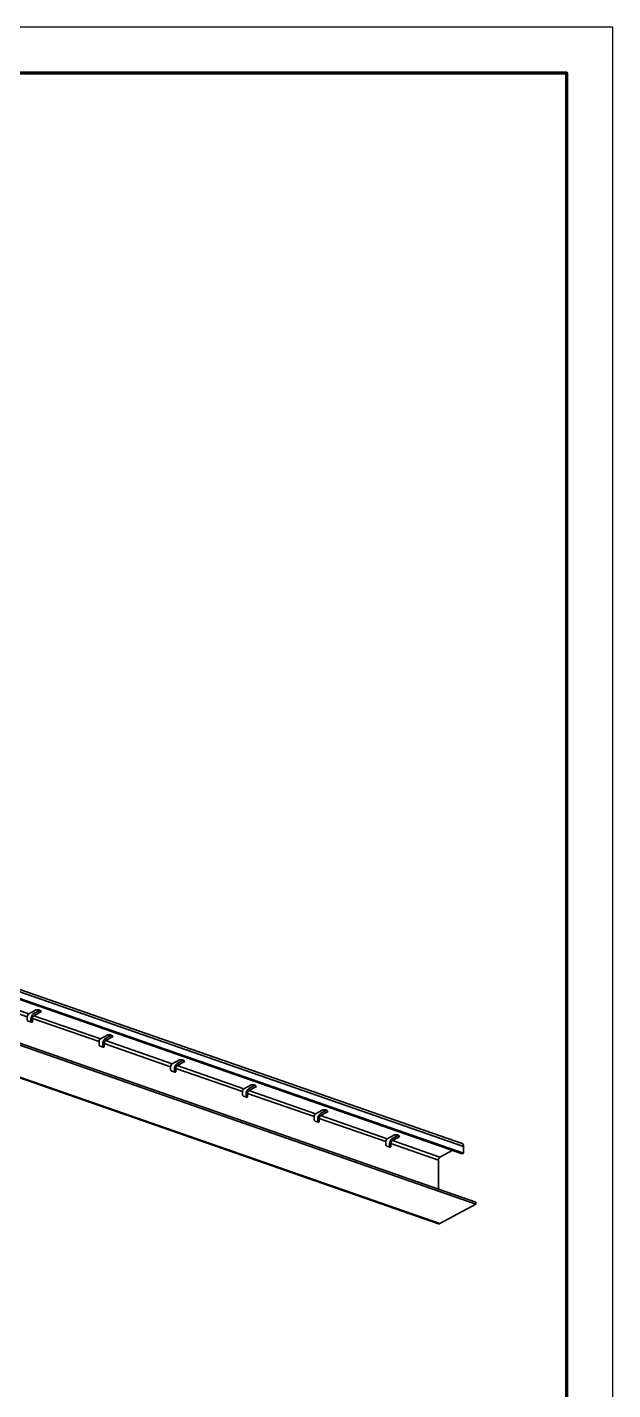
# Model space of a CAD drawing. Header units: millimetres. Extents: x 0 to 420, y 0 to 297.
# Drawn here: x 356.2 to 420, y 148.5 to 297 of the extents above; entities that cross this region are included whole.
import ezdxf

# ---------------------------------------------------------------- set-up
doc = ezdxf.new("R2010")
doc.units = ezdxf.units.MM

msp = doc.modelspace()

# ---------------------------------------------------------------- linework, layer by layer
at = {"color": 1, "lineweight": 35}
for p, q in [((403.59, 174.22), (267.72, 221.58)), ((403.6, 175.33), (267.73, 222.69)), ((403.74, 175.02), (267.87, 222.39)), ((403.74, 174.3), (267.87, 221.67)), ((405.09, 168.96), (269.22, 216.33)), ((269.22, 216.1), (405.09, 168.74)), ((401.02, 166.59), (265.15, 213.95)), ((401.18, 166.61), (265.31, 213.97)), ((348.99, 191.68), (356.24, 189.16)), ((349.15, 191.99), (356.39, 189.47)), ((356.24, 189.16), (356.25, 189.25)), ((356.24, 188.84), (356.24, 189.16)), ((356.24, 188.84), (356.25, 188.79)), ((356.25, 189.25), (356.28, 189.34)), ((356.25, 188.79), (356.27, 188.74)), ((356.27, 188.74), (356.31, 188.69)), ((356.28, 189.34), (356.33, 189.42)), ((356.31, 188.69), (356.35, 188.67)), ((356.33, 189.42), (356.39, 189.47)), ((356.68, 188.55), (356.35, 188.67)), ((356.39, 189.47), (357.2, 189.91)), ((356.64, 188.88), (356.65, 188.97)), ((356.64, 188.57), (356.64, 188.88)), ((356.65, 188.97), (356.67, 189.06)), ((356.8, 188.65), (356.65, 188.57)), ((356.67, 189.06), (356.7, 189.16)), ((356.7, 189.16), (356.73, 189.25)), ((356.73, 189.25), (356.78, 189.33)), ((356.78, 189.33), (356.84, 189.4)), ((356.79, 188.59), (356.8, 188.65)), ((356.81, 189.06), (356.8, 188.96)), ((356.8, 188.96), (356.8, 188.65)), ((356.8, 188.96), (364.05, 186.44)), ((356.84, 189.15), (356.81, 189.06)), ((356.84, 189.4), (356.89, 189.46)), ((356.9, 189.22), (356.84, 189.15)), ((356.89, 189.46), (356.96, 189.5)), ((356.96, 189.27), (356.9, 189.22)), ((356.96, 189.5), (357.61, 189.85)), ((357.77, 189.71), (356.96, 189.27)), ((356.96, 189.27), (364.2, 186.75)), ((357.2, 189.91), (357.3, 189.91)), ((357.3, 189.91), (357.4, 189.9)), ((357.4, 189.9), (357.5, 189.89)), ((357.5, 189.89), (357.58, 189.86)), ((357.58, 189.86), (357.65, 189.83)), ((357.65, 189.83), (357.71, 189.8)), ((357.71, 189.8), (357.75, 189.76)), ((357.75, 189.76), (357.77, 189.71)), ((356.68, 188.55), (356.72, 188.55)), ((356.72, 188.55), (356.75, 188.56)), ((356.75, 188.56), (356.79, 188.59)), ((364.2, 186.75), (365.01, 187.19)), ((364.76, 186.78), (365.42, 187.13)), ((365.01, 187.19), (365.11, 187.19)), ((365.11, 187.19), (365.21, 187.18)), ((365.21, 187.18), (365.3, 187.17)), ((365.3, 187.17), (365.39, 187.14)), ((365.39, 187.14), (365.46, 187.11)), ((365.46, 187.11), (365.52, 187.08)), ((364.05, 186.44), (364.06, 186.53)), ((364.05, 186.12), (364.05, 186.44)), ((364.05, 186.12), (364.05, 186.07)), ((364.05, 186.07), (364.08, 186.01)), ((364.06, 186.53), (364.09, 186.62)), ((364.08, 186.01), (364.12, 185.97)), ((364.09, 186.62), (364.14, 186.7)), ((364.12, 185.97), (364.16, 185.95)), ((364.14, 186.7), (364.2, 186.75)), ((364.49, 185.83), (364.16, 185.95)), ((364.45, 186.16), (364.46, 186.25)), ((364.45, 185.84), (364.45, 186.16)), ((364.46, 186.25), (364.48, 186.34)), ((364.61, 185.93), (364.46, 185.84)), ((364.48, 186.34), (364.5, 186.43)), ((364.49, 185.83), (364.53, 185.83)), ((364.5, 186.43), (364.54, 186.52)), ((364.53, 185.83), (364.56, 185.83)), ((364.54, 186.52), (364.59, 186.61)), ((364.56, 185.83), (364.6, 185.87)), ((364.59, 186.61), (364.64, 186.68)), ((364.6, 185.87), (364.61, 185.93)), ((364.62, 186.33), (364.61, 186.24)), ((364.61, 186.24), (364.61, 185.93)), ((364.61, 186.24), (371.85, 183.71)), ((364.65, 186.42), (364.62, 186.33)), ((364.64, 186.68), (364.7, 186.73)), ((364.7, 186.5), (364.65, 186.42)), ((364.7, 186.73), (364.76, 186.78)), ((364.76, 186.55), (364.7, 186.5)), ((365.58, 186.99), (364.76, 186.55)), ((364.76, 186.55), (372.01, 184.02)), ((365.52, 187.08), (365.56, 187.04)), ((365.56, 187.04), (365.58, 186.99)), ((372.01, 184.02), (372.82, 184.47)), ((372.57, 184.05), (373.22, 184.41)), ((373.38, 184.27), (372.57, 183.83)), ((372.82, 184.47), (372.92, 184.47)), ((372.92, 184.47), (373.02, 184.46)), ((373.02, 184.46), (373.11, 184.44)), ((373.11, 184.44), (373.2, 184.42)), ((373.2, 184.42), (373.27, 184.39)), ((373.27, 184.39), (373.32, 184.35)), ((373.32, 184.35), (373.36, 184.31)), ((373.36, 184.31), (373.38, 184.27)), ((371.85, 183.71), (371.87, 183.81)), ((371.85, 183.4), (371.85, 183.71)), ((371.85, 183.4), (371.86, 183.34)), ((371.86, 183.34), (371.89, 183.29)), ((371.87, 183.81), (371.9, 183.9)), ((371.89, 183.29), (371.93, 183.25)), ((371.9, 183.9), (371.95, 183.97)), ((371.93, 183.25), (371.97, 183.22)), ((371.95, 183.97), (372.01, 184.02)), ((372.3, 183.11), (371.97, 183.22)), ((372.26, 183.43), (372.27, 183.52)), ((372.26, 183.12), (372.26, 183.43)), ((372.27, 183.52), (372.28, 183.62)), ((372.42, 183.2), (372.27, 183.12)), ((372.28, 183.62), (372.31, 183.71)), ((372.3, 183.11), (372.34, 183.1)), ((372.31, 183.71), (372.35, 183.8)), ((372.34, 183.1), (372.37, 183.11)), ((372.35, 183.8), (372.4, 183.88)), ((372.37, 183.11), (372.4, 183.15)), ((372.4, 183.88), (372.45, 183.95)), ((372.4, 183.15), (372.42, 183.2)), ((372.43, 183.61), (372.42, 183.52)), ((372.42, 183.52), (372.42, 183.2)), ((372.42, 183.52), (379.66, 180.99)), ((372.46, 183.7), (372.43, 183.61)), ((372.45, 183.95), (372.51, 184.01)), ((372.51, 183.78), (372.46, 183.7)), ((372.51, 184.01), (372.57, 184.05)), ((372.57, 183.83), (372.51, 183.78)), ((372.57, 183.83), (379.82, 181.3)), ((379.67, 181.08), (379.71, 181.18)), ((379.71, 181.18), (379.76, 181.25)), ((379.76, 181.25), (379.82, 181.3)), ((379.82, 181.3), (380.63, 181.74)), ((380.21, 181.16), (380.26, 181.23)), ((380.26, 181.23), (380.32, 181.29)), ((380.32, 181.29), (380.38, 181.33)), ((380.38, 181.33), (381.03, 181.69)), ((381.19, 181.55), (380.38, 181.11)), ((380.63, 181.74), (380.73, 181.74)), ((380.73, 181.74), (380.83, 181.74)), ((380.83, 181.74), (380.92, 181.72)), ((380.92, 181.72), (381.01, 181.7)), ((381.01, 181.7), (381.08, 181.67)), ((381.08, 181.67), (381.13, 181.63)), ((381.13, 181.63), (381.17, 181.59)), ((381.17, 181.59), (381.19, 181.55)), ((379.66, 180.99), (379.67, 181.08)), ((379.66, 180.68), (379.66, 180.99)), ((379.66, 180.68), (379.67, 180.62)), ((379.67, 180.62), (379.7, 180.57)), ((379.7, 180.57), (379.74, 180.53)), ((379.74, 180.53), (379.78, 180.5)), ((380.11, 180.39), (379.78, 180.5)), ((380.07, 180.8), (380.09, 180.9)), ((380.07, 180.71), (380.07, 180.8)), ((380.07, 180.4), (380.07, 180.71)), ((380.23, 180.48), (380.07, 180.4)), ((380.09, 180.9), (380.12, 180.99)), ((380.11, 180.39), (380.15, 180.38)), ((380.12, 180.99), (380.16, 181.08)), ((380.15, 180.38), (380.18, 180.39)), ((380.16, 181.08), (380.21, 181.16)), ((380.18, 180.39), (380.21, 180.43)), ((380.21, 180.43), (380.23, 180.48)), ((380.24, 180.89), (380.23, 180.8)), ((380.23, 180.8), (380.23, 180.48)), ((380.23, 180.8), (387.47, 178.27)), ((380.27, 180.98), (380.24, 180.89)), ((380.32, 181.06), (380.27, 180.98)), ((380.38, 181.11), (380.32, 181.06)), ((380.38, 181.11), (387.63, 178.58)), ((387.47, 178.27), (387.48, 178.36)), ((387.47, 177.95), (387.47, 178.27)), ((387.48, 178.36), (387.52, 178.45)), ((387.52, 178.45), (387.57, 178.53)), ((387.57, 178.53), (387.63, 178.58)), ((387.63, 178.58), (388.44, 179.02)), ((387.9, 178.17), (387.93, 178.27)), ((387.93, 178.27), (387.97, 178.36)), ((387.97, 178.36), (388.02, 178.44)), ((388.02, 178.44), (388.07, 178.51)), ((388.08, 178.26), (388.05, 178.17)), ((388.07, 178.51), (388.13, 178.57)), ((388.13, 178.33), (388.08, 178.26)), ((388.13, 178.57), (388.19, 178.61)), ((388.19, 178.38), (388.13, 178.33)), ((388.19, 178.61), (388.84, 178.96)), ((389, 178.83), (388.19, 178.38)), ((388.19, 178.38), (395.44, 175.86)), ((388.44, 179.02), (388.54, 179.02)), ((388.54, 179.02), (388.64, 179.01)), ((388.64, 179.01), (388.73, 179)), ((388.73, 179), (388.81, 178.97)), ((388.81, 178.97), (388.89, 178.94)), ((388.89, 178.94), (388.94, 178.91)), ((388.94, 178.91), (388.98, 178.87)), ((388.98, 178.87), (389, 178.83)), ((387.47, 177.95), (387.48, 177.9)), ((387.48, 177.9), (387.51, 177.85)), ((387.51, 177.85), (387.54, 177.8)), ((387.54, 177.8), (387.59, 177.78)), ((387.92, 177.66), (387.59, 177.78)), ((387.88, 178.08), (387.9, 178.17)), ((387.88, 177.99), (387.88, 178.08)), ((387.88, 177.68), (387.88, 177.99)), ((388.03, 177.76), (387.88, 177.68)), ((387.92, 177.66), (387.95, 177.66)), ((387.95, 177.66), (387.99, 177.67)), ((387.99, 177.67), (388.02, 177.7)), ((388.02, 177.7), (388.03, 177.76)), ((388.05, 178.17), (388.03, 178.07)), ((388.03, 178.07), (388.03, 177.76)), ((388.03, 178.07), (395.28, 175.55)), ((395.28, 175.55), (395.29, 175.64)), ((395.28, 175.23), (395.28, 175.55)), ((395.28, 175.23), (395.29, 175.18)), ((395.29, 175.64), (395.33, 175.73)), ((395.33, 175.73), (395.38, 175.81)), ((395.38, 175.81), (395.44, 175.86)), ((395.44, 175.86), (396.25, 176.3)), ((395.69, 175.36), (395.71, 175.45)), ((395.69, 175.27), (395.69, 175.36)), ((395.69, 174.96), (395.69, 175.27)), ((395.71, 175.45), (395.74, 175.55)), ((395.74, 175.55), (395.78, 175.63)), ((395.78, 175.63), (395.83, 175.72)), ((395.83, 175.72), (395.88, 175.79)), ((395.85, 175.44), (395.84, 175.35)), ((395.84, 175.35), (395.84, 175.04)), ((395.84, 175.35), (401.03, 173.54)), ((395.89, 175.54), (395.85, 175.44)), ((395.88, 175.79), (395.94, 175.84)), ((395.94, 175.61), (395.89, 175.54)), ((395.94, 175.84), (396, 175.89)), ((396, 175.66), (395.94, 175.61)), ((396, 175.89), (396.65, 176.24)), ((396.81, 176.1), (396, 175.66)), ((396, 175.66), (401.18, 173.85)), ((396.25, 176.3), (396.35, 176.3)), ((396.35, 176.3), (396.45, 176.29)), ((396.45, 176.29), (396.54, 176.28)), ((396.54, 176.28), (396.62, 176.25)), ((396.62, 176.25), (396.69, 176.22)), ((396.69, 176.22), (396.75, 176.19)), ((396.75, 176.19), (396.79, 176.15)), ((396.79, 176.15), (396.81, 176.1)), ((403.6, 175.33), (403.66, 175.29)), ((403.66, 175.29), (403.71, 175.22)), ((395.29, 175.18), (395.31, 175.13)), ((395.31, 175.13), (395.35, 175.08)), ((395.35, 175.08), (395.4, 175.06)), ((395.73, 174.94), (395.4, 175.06)), ((395.84, 175.04), (395.69, 174.95)), ((395.73, 174.94), (395.76, 174.94)), ((395.76, 174.94), (395.8, 174.95)), ((395.8, 174.95), (395.83, 174.98)), ((395.83, 174.98), (395.84, 175.04)), ((401.07, 173.73), (401.12, 173.8)), ((401.12, 173.8), (401.18, 173.85)), ((401.18, 173.85), (402.53, 174.59)), ((403.59, 174.22), (403.74, 174.3)), ((403.71, 175.22), (403.73, 175.13)), ((403.73, 175.13), (403.74, 175.02)), ((403.74, 175.02), (403.74, 174.3)), ((401.03, 173.54), (401.04, 173.64)), ((401.03, 170.38), (401.03, 173.54)), ((401.04, 173.64), (401.07, 173.73)), ((405.09, 168.74), (401.18, 166.61)), ((405.09, 168.96), (405.09, 168.74)), ((401.06, 166.58), (401.02, 166.59)), ((401.1, 166.58), (401.06, 166.58)), ((401.14, 166.59), (401.1, 166.58)), ((401.18, 166.61), (401.14, 166.59))]:
    msp.add_line(p, q, dxfattribs=at)
at = {"color": 7, "lineweight": 25}
msp.add_lwpolyline([(0, 0), (420, 0), (420, 297), (0, 297)], close=True, dxfattribs=at)
at = {"color": 7, "lineweight": 70}
msp.add_lwpolyline([(20, 5), (415, 5), (415, 292), (20, 292)], close=True, dxfattribs=at)

doc.saveas('drawing.dxf')
